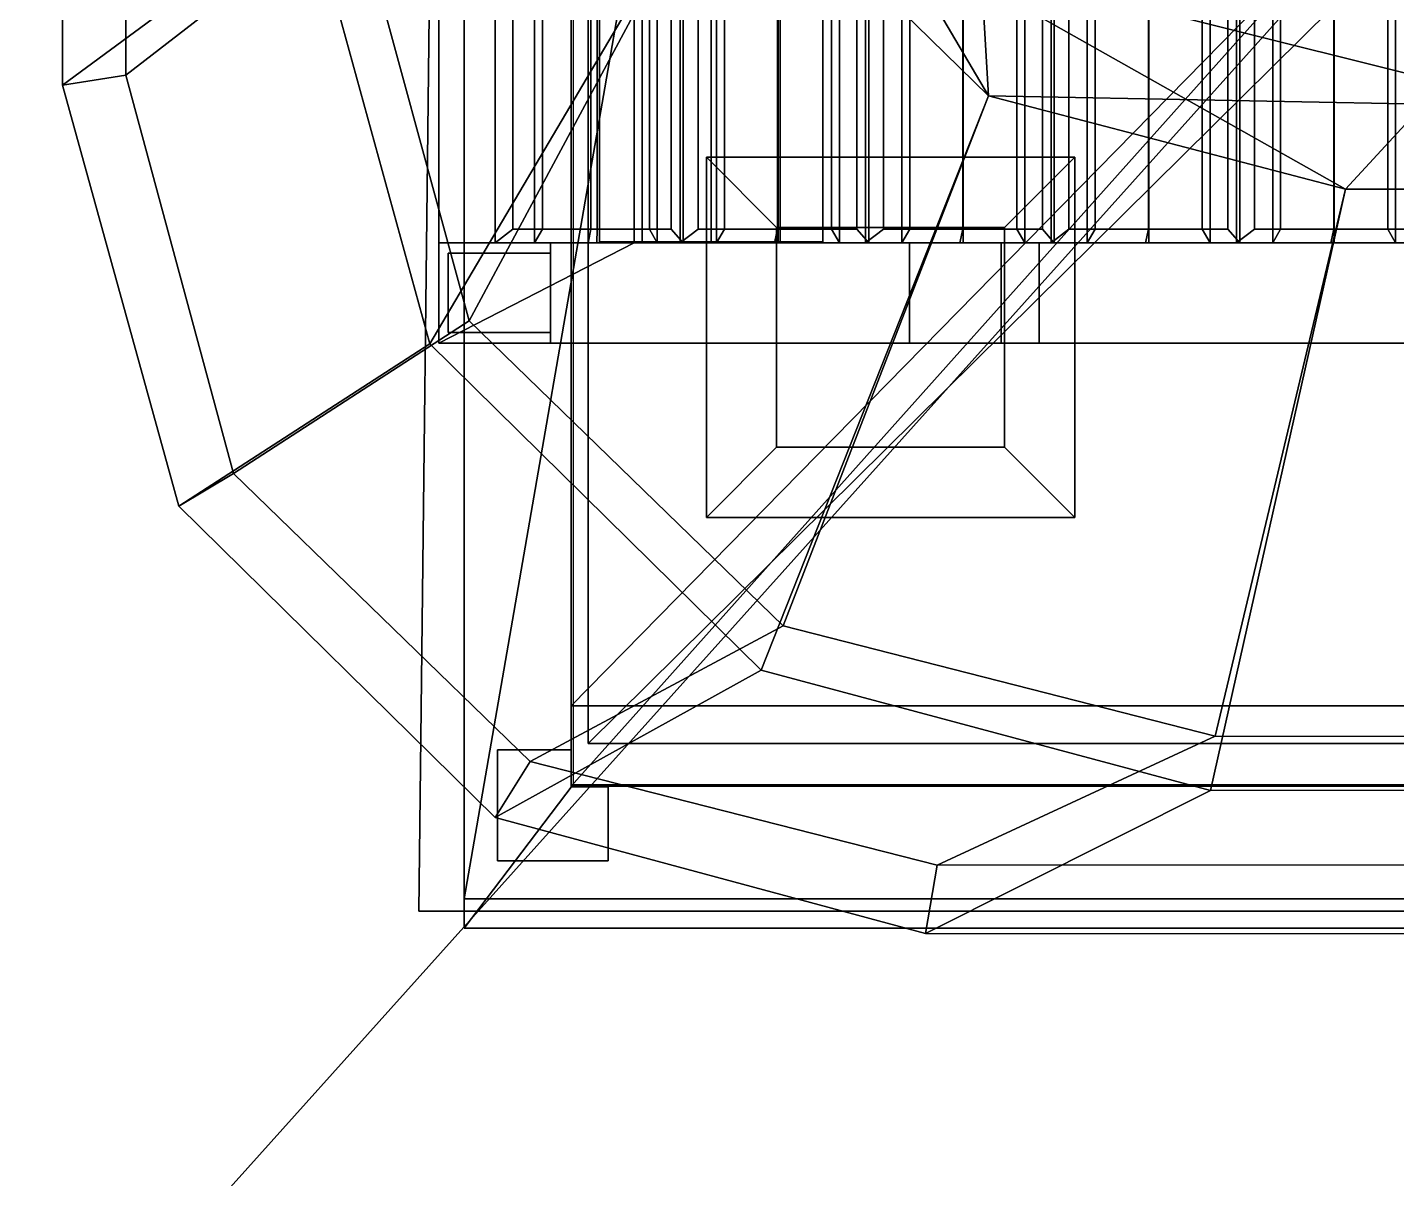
# Model space of a CAD drawing. Extents: x -7.1 to 8.3, y -8 to 8.
# Drawn here: x -3.929 to -2.076, y -4.754 to -3.197 of the extents above; entities that cross this region are included whole.
import ezdxf

# ---------------------------------------------------------------- set-up
doc = ezdxf.new("R2010")
doc.units = 0

msp = doc.modelspace()

# ---------------------------------------------------------------- linework, layer by layer
for points in [[(7.8057, 8), (-6.5579, 8), (7.8057, -8)], [(-6.5579, -8), (7.8057, -8), (-6.5579, 8)], [(7.8057, 8, -0.7914), (7.8057, -8, -0.7914), (-6.5579, -8, -0.7914)], [(-6.5579, -8, -0.7914), (-6.5579, 8, -0.7914), (7.8057, 8, -0.7914)], [(-3.2991, 4.2917, 0.1161), (-3.3991, -4.392, 0.1161), (5.2009, -4.392, 0.1161), (5.2009, 4.2917, 0.1161)], [(-3.3991, -4.392, 0.1161), (-3.2991, 4.2917, 0.1161), (-3.2991, 4.2917, 0.0161), (-3.3991, -4.392, 0.0161)], [(-3.3718, -3.6239, 11.9216), (-3.3718, -3.4882, 12.0651), (-3.3718, 3.2971, 12.0651), (-3.3718, 3.4327, 11.9216)], [(-3.3718, 3.4327, 11.9216), (-3.1075, 3.2971, 11.9216), (-3.1075, -3.4882, 11.9216), (-3.3718, -3.6239, 11.9216)], [(-3.0968, -3.4867, 14.1719), (-3.0968, 3.3029, 14.1719), (-3.1545, 3.3029, 14.0925), (-3.1545, -3.4867, 14.0925)], [(-3.1545, -3.4867, 14.0925), (-3.1545, 3.3029, 14.0925), (-3.1545, 3.3029, 13.9944), (-3.1545, -3.4867, 13.9944)], [(-3.1545, -3.4867, 13.9944), (-3.1545, 3.3029, 13.9944), (-3.0968, 3.3029, 13.9151), (-3.0968, -3.4867, 13.9151)], [(-3.0035, -3.4867, 14.2022), (-3.0035, 3.3029, 14.2022), (-3.0968, 3.3029, 14.1719), (-3.0968, -3.4867, 14.1719)], [(-3.0968, -3.4867, 13.9151), (-3.0968, 3.3029, 13.9151), (-3.0035, 3.3029, 13.8847), (-3.0035, -3.4867, 13.8847)], [(-3.0035, -3.4867, 13.8847), (-3.0035, 3.3029, 13.8847), (-2.9102, 3.3029, 13.9151), (-2.9102, -3.4867, 13.9151)], [(-2.9102, -3.4867, 14.1719), (-2.9102, 3.3029, 14.1719), (-3.0035, 3.3029, 14.2022), (-3.0035, -3.4867, 14.2022)], [(-2.9102, -3.4867, 13.9151), (-2.9102, 3.3029, 13.9151), (-2.8525, 3.3029, 13.9944), (-2.8525, -3.4867, 13.9944)], [(-2.8525, -3.4867, 14.0925), (-2.8525, 3.3029, 14.0925), (-2.9102, 3.3029, 14.1719), (-2.9102, -3.4867, 14.1719)], [(-2.8525, -3.4867, 13.9944), (-2.8525, 3.3029, 13.9944), (-2.8525, 3.3029, 14.0925), (-2.8525, -3.4867, 14.0925)], [(-3.1075, -3.4882, 12.0381), (-3.1075, 3.2971, 12.0381), (-3.3718, 3.2971, 12.0651), (-3.3718, -3.4882, 12.0651)], [(-3.2426, -3.4882, 12.1573), (-3.2426, 3.2971, 12.1573), (-3.2958, 3.2971, 12.0756), (-3.2958, -3.4882, 12.0756)], [(-3.272, 3.2785, 12.069), (-3.272, -3.4697, 12.069), (-3.2958, -3.4882, 12.0756), (-3.2958, 3.2971, 12.0756)], [(-3.2315, -3.4697, 12.1619), (-3.2316, 3.2785, 12.162), (-3.2426, 3.2971, 12.1573), (-3.2426, -3.4882, 12.1573)], [(-3.1075, -3.4882, 11.9216), (-3.1075, 3.2971, 11.9216), (-3.1075, 3.2971, 12.0381), (-3.1075, -3.4882, 12.0381)], [(-3.087, 3.2785, 12.1537), (-3.0869, -3.4697, 12.1537), (-3.0765, -3.4882, 12.1478), (-3.0766, 3.2971, 12.1478)], [(-3.0765, -3.4882, 12.1478), (-3.0412, -3.4882, 12.061), (-3.0412, 3.2971, 12.061), (-3.0766, 3.2971, 12.1478)], [(-3.0574, -3.4697, 12.0567), (-3.0574, 3.2785, 12.0567), (-3.0412, 3.2971, 12.061), (-3.0412, -3.4882, 12.061)], [(-2.9962, -3.4882, 12.1442), (-2.9963, 3.2971, 12.1442), (-3.0454, 3.2971, 12.06), (-3.0454, -3.4882, 12.06)], [(-3.0213, 3.2785, 12.0545), (-3.0213, -3.4697, 12.0545), (-3.0454, -3.4882, 12.06), (-3.0454, 3.2971, 12.06)], [(-2.9854, -3.4697, 12.1494), (-2.9855, 3.2785, 12.1494), (-2.9963, 3.2971, 12.1442), (-2.9962, -3.4882, 12.1442)], [(-2.8406, 3.2785, 12.1482), (-2.8405, -3.4697, 12.1482), (-2.8298, -3.4882, 12.1428), (-2.8299, 3.2971, 12.1428)], [(-2.8298, -3.4882, 12.1428), (-2.7903, -3.4882, 12.0579), (-2.7903, 3.2971, 12.0579), (-2.8299, 3.2971, 12.1428)], [(-2.8063, -3.4697, 12.0527), (-2.8063, 3.2785, 12.0527), (-2.7903, 3.2971, 12.0579), (-2.7903, -3.4882, 12.0579)], [(-2.7456, -3.4882, 12.1484), (-2.7457, 3.2971, 12.1484), (-2.7945, 3.2971, 12.0639), (-2.7945, -3.4882, 12.0639)], [(-2.7704, 3.2785, 12.0586), (-2.7704, -3.4697, 12.0586), (-2.7945, -3.4882, 12.0639), (-2.7945, 3.2971, 12.0639)], [(-2.7349, -3.4697, 12.1536), (-2.735, 3.2785, 12.1536), (-2.7457, 3.2971, 12.1484), (-2.7456, -3.4882, 12.1484)], [(-2.5901, 3.2785, 12.153), (-2.59, -3.4697, 12.153), (-2.5793, -3.4882, 12.1476), (-2.5794, 3.2971, 12.1477)], [(-2.5793, -3.4882, 12.1476), (-2.5394, -3.4882, 12.0628), (-2.5394, 3.2971, 12.0628), (-2.5794, 3.2971, 12.1477)], [(-2.5554, -3.4697, 12.0577), (-2.5554, 3.2785, 12.0577), (-2.5394, 3.2971, 12.0628), (-2.5394, -3.4882, 12.0628)], [(-2.4947, -3.4882, 12.1486), (-2.4948, 3.2971, 12.1486), (-2.5436, 3.2971, 12.0642), (-2.5436, -3.4882, 12.0642)], [(-2.5195, 3.2785, 12.0589), (-2.5195, -3.4697, 12.0589), (-2.5436, -3.4882, 12.0642), (-2.5436, 3.2971, 12.0642)], [(-2.484, -3.4697, 12.1538), (-2.4841, 3.2785, 12.1539), (-2.4948, 3.2971, 12.1486), (-2.4947, -3.4882, 12.1486)], [(-2.3392, 3.2785, 12.1532), (-2.3391, -3.4697, 12.1532), (-2.3284, -3.4882, 12.1479), (-2.3285, 3.2971, 12.1479)], [(-2.3284, -3.4882, 12.1479), (-2.2885, -3.4882, 12.0631), (-2.2885, 3.2971, 12.0631), (-2.3285, 3.2971, 12.1479)], [(-2.3045, -3.4697, 12.0579), (-2.3045, 3.2785, 12.0579), (-2.2885, 3.2971, 12.0631), (-2.2885, -3.4882, 12.0631)], [(-2.2438, -3.4882, 12.1493), (-2.2439, 3.2971, 12.1493), (-2.2927, 3.2971, 12.0649), (-2.2927, -3.4882, 12.0649)], [(-2.2686, 3.2785, 12.0596), (-2.2686, -3.4697, 12.0596), (-2.2927, -3.4882, 12.0649), (-2.2927, 3.2971, 12.0649)], [(-2.2331, -3.4697, 12.1546), (-2.2332, 3.2785, 12.1546), (-2.2439, 3.2971, 12.1493), (-2.2438, -3.4882, 12.1493)], [(-2.0883, 3.2785, 12.1539), (-2.0882, -3.4697, 12.1539), (-2.0775, -3.4882, 12.1486), (-2.0776, 3.2971, 12.1486)], [(-2.0775, -3.4882, 12.1486), (-2.0376, -3.4882, 12.0638), (-2.0376, 3.2971, 12.0638), (-2.0776, 3.2971, 12.1486)], [(-3.272, 3.2785, 12.069), (-3.1661, 3.2785, 12.0368), (-3.1661, -3.4697, 12.0368), (-3.272, -3.4697, 12.069)], [(-3.2316, 3.2785, 12.162), (-3.2315, -3.4697, 12.1619), (-3.1578, -3.4697, 12.1839), (-3.1579, 3.2785, 12.1839)], [(-3.1661, 3.2785, 12.0368), (-3.0574, 3.2785, 12.0567), (-3.0574, -3.4697, 12.0567), (-3.1661, -3.4697, 12.0368)], [(-3.1579, 3.2785, 12.1839), (-3.1578, -3.4697, 12.1839), (-3.0869, -3.4697, 12.1537), (-3.087, 3.2785, 12.1537)], [(-3.0213, 3.2785, 12.0545), (-2.9139, 3.2785, 12.0275), (-2.9139, -3.4697, 12.0275), (-3.0213, -3.4697, 12.0545)], [(-2.9855, 3.2785, 12.1494), (-2.9854, -3.4697, 12.1494), (-2.9129, -3.4697, 12.1749), (-2.9129, 3.2785, 12.1749)], [(-2.9139, 3.2785, 12.0275), (-2.8063, 3.2785, 12.0527), (-2.8063, -3.4697, 12.0527), (-2.9139, -3.4697, 12.0275)], [(-2.9129, 3.2785, 12.1749), (-2.9129, -3.4697, 12.1749), (-2.8405, -3.4697, 12.1482), (-2.8406, 3.2785, 12.1482)], [(-2.7704, 3.2785, 12.0586), (-2.6629, 3.2785, 12.032), (-2.6629, -3.4697, 12.032), (-2.7704, -3.4697, 12.0586)], [(-2.735, 3.2785, 12.1536), (-2.7349, -3.4697, 12.1536), (-2.6625, -3.4697, 12.1794), (-2.6625, 3.2785, 12.1794)], [(-2.6629, 3.2785, 12.032), (-2.5554, 3.2785, 12.0577), (-2.5554, -3.4697, 12.0577), (-2.6629, -3.4697, 12.032)], [(-2.6625, 3.2785, 12.1794), (-2.6625, -3.4697, 12.1794), (-2.59, -3.4697, 12.153), (-2.5901, 3.2785, 12.153)], [(-2.5195, 3.2785, 12.0589), (-2.412, 3.2785, 12.0323), (-2.412, -3.4697, 12.0323), (-2.5195, -3.4697, 12.0589)], [(-2.4841, 3.2785, 12.1539), (-2.484, -3.4697, 12.1538), (-2.4115, -3.4697, 12.1796), (-2.4116, 3.2785, 12.1796)], [(-2.412, 3.2785, 12.0323), (-2.3045, 3.2785, 12.0579), (-2.3045, -3.4697, 12.0579), (-2.412, -3.4697, 12.0323)], [(-2.4116, 3.2785, 12.1796), (-2.4115, -3.4697, 12.1796), (-2.3391, -3.4697, 12.1532), (-2.3392, 3.2785, 12.1532)], [(-2.2686, 3.2785, 12.0596), (-2.1611, 3.2785, 12.033), (-2.1611, -3.4697, 12.033), (-2.2686, -3.4697, 12.0596)], [(-2.2332, 3.2785, 12.1546), (-2.2331, -3.4697, 12.1546), (-2.1606, -3.4697, 12.1803), (-2.1607, 3.2785, 12.1803)], [(-2.1611, 3.2785, 12.033), (-2.0536, 3.2785, 12.0586), (-2.0536, -3.4697, 12.0586), (-2.1611, -3.4697, 12.033)], [(-2.1607, 3.2785, 12.1803), (-2.1606, -3.4697, 12.1803), (-2.0882, -3.4697, 12.1539), (-2.0883, 3.2785, 12.1539)], [(3.965, 3.2058, 12.0227), (-2.1453, -3.4158, 12.0227), (-2.9817, -2.9434, 12.0227)], [(3.965, -3.4158, 12.0327), (-2.1453, 3.2058, 12.0327), (-2.9817, 2.7334, 12.0327)], [(3.965, 3.2058, 12.0227), (3.965, -3.4158, 12.0227), (-2.1453, -3.4158, 12.0227)], [(3.965, -3.4158, 12.0327), (3.965, 3.2058, 12.0327), (-2.1453, 3.2058, 12.0327)], [(-3.7955, 3.0515, 11.3904), (-3.7955, -3.2615, 11.3904), (-3.8812, -3.275, 11.4417), (-3.8812, 3.065, 11.4417)], [(-3.8812, 3.065, 11.4417), (-3.8812, -3.275, 11.4417), (-3.5477, -3.0293, 12.0652), (-3.5477, 2.8193, 12.0652)], [(-3.4865, 2.8126, 11.967), (-3.4865, -3.0226, 11.967), (-3.7955, -3.2615, 11.3904), (-3.7955, 3.0515, 11.3904)], [(-2.9817, 2.7334, 12.0327), (-3.1111, -2.471, 12.0327), (-2.6282, -3.2892, 12.0327)], [(-2.9817, 2.7334, 12.0327), (-2.6282, -3.2892, 12.0327), (3.965, -3.4158, 12.0327)], [(-2.9817, -2.9434, 12.0661), (-3.1111, -2.471, 12.0661), (-3.5477, -3.0293, 12.0652), (-3.3841, -3.6247, 12.0651)], [(-3.3307, -3.5936, 11.9671), (-3.4865, -3.0226, 11.967), (-3.1111, -2.471, 11.9661), (-2.9817, -2.9434, 11.9661)], [(-3.1111, -2.471, 12.0327), (-2.9817, -2.9434, 12.0327), (-2.6282, -3.2892, 12.0327)], [(-2.6282, -3.2892, 12.0661), (-2.9817, -2.9434, 12.0661), (-3.3841, -3.6247, 12.0651), (-2.9359, -4.0661, 12.0647)], [(-2.9061, -4.0061, 11.9674), (-3.3307, -3.5936, 11.9671), (-2.9817, -2.9434, 11.9661), (-2.6282, -3.2892, 11.9661)], [(-2.6282, -3.2892, 11.9661), (-2.9817, -2.9434, 11.9661), (-2.9817, -2.9434, 12.0661), (-2.6282, -3.2892, 12.0661)], [(-2.1453, -3.4158, 12.0227), (-2.6282, -3.2892, 12.0227), (-2.9817, -2.9434, 12.0227)], [(-3.3379, -4.4153, 8.1061), (-3.3379, -4.3754, 8.1595), (-3.3379, -3, 8.1595), (-3.3379, -3, 8.1061)], [(-3.1902, -3, 8.1061), (-3.1902, -4.221, 8.1061), (-3.3379, -4.4153, 8.1061), (-3.3379, -3, 8.1061)], [(-3.3379, -3, 8.1595), (-3.3379, -4.3754, 8.1595), (-3.0991, -3, 8.1595)], [(-3.3379, -4.3754, 8.1595), (2.4094, -4.3754, 8.1595), (-3.0991, -3, 8.1595)], [(-3.1928, -3, 3.1661), (-3.1928, -3, 0.1161), (-3.1928, -4.2232, 0.1161), (-3.1928, -4.2232, 3.1661)], [(-2.0991, -3, 6.0161), (2.2617, -3, 6.0161), (2.2617, -4.1143, 6.0161), (-3.1928, -4.1143, 6.0161)], [(-3.1928, -3, 6.0161), (-3.1928, -4.1143, 6.0161), (-3.1928, -4.2232, 6.1249), (-3.1928, -4.2232, 6.1661)], [(-3.1928, -3, 8.1061), (-3.1928, -3, 6.0161), (-3.1928, -4.2232, 6.1661), (-3.1928, -4.2232, 8.1061)], [(-2.0991, -3, 6.0161), (-3.1928, -4.1143, 6.0161), (-3.1928, -3, 6.0161)], [(2.2617, -3, 3.1661), (-2.0991, -3, 3.1661), (-3.1928, -4.2232, 3.1661), (2.2617, -4.2232, 3.1661)], [(-3.1928, -4.2232, 3.1661), (-2.0991, -3, 3.1661), (-3.1928, -3, 3.1661)], [(2.4094, -4.3754, 8.1595), (2.4094, -3, 8.1595), (-3.0991, -3, 8.1595)], [(-3.7235, -3.8442, 11.4441), (-3.3841, -3.6247, 12.0651), (-3.5477, -3.0293, 12.0652), (-3.8812, -3.275, 11.4417)], [(-3.7955, -3.2615, 11.3904), (-3.4865, -3.0226, 11.967), (-3.3307, -3.5936, 11.9671), (-3.6497, -3.8004, 11.388)], [(-2.0434, -3.0514, 6.1661), (-3.1698, -3.0514, 6.1661), (-3.1698, -4.1654, 6.1661), (2.1881, -4.1654, 6.1661)], [(-2.0434, -3.0514, 8.0223), (2.1881, -4.1654, 8.0223), (-3.1698, -4.1654, 8.0223)], [(-2.0434, -3.0514, 8.0223), (-3.1698, -4.1654, 8.0223), (-3.1698, -3.0514, 8.0223)], [(-3.1698, -4.1654, 8.0223), (-3.1698, -4.1654, 6.1661), (-3.1698, -3.0514, 6.1661), (-3.1698, -3.0514, 8.0223)], [(-3.7955, -3.2615, 11.3904), (-3.6497, -3.8004, 11.388), (-3.7235, -3.8442, 11.4441), (-3.8812, -3.275, 11.4417)], [(-2.1453, -3.4158, 12.0661), (-2.6282, -3.2892, 12.0661), (-2.9359, -4.0661, 12.0647), (-2.3279, -4.2291, 12.0645)], [(-2.3216, -4.1556, 11.9676), (-2.9061, -4.0061, 11.9674), (-2.6282, -3.2892, 11.9661), (-2.1453, -3.4158, 11.9661)], [(-2.1453, -3.4158, 11.9661), (-2.6282, -3.2892, 11.9661), (-2.6282, -3.2892, 12.0661), (-2.1453, -3.4158, 12.0661)], [(-2.6282, -3.2892, 12.0327), (-2.1453, -3.4158, 12.0327), (3.965, -3.4158, 12.0327)], [(-3.01, -3.3722, 6.0204), (-2.5115, -3.3722, 6.0204), (-2.5115, -3.3722, 5.9907), (-3.01, -3.3722, 5.9907)], [(-2.5115, -3.8598, 6.0204), (-2.5115, -3.3722, 6.0204), (-3.01, -3.3722, 6.0204), (-3.01, -3.8598, 6.0204)], [(-2.9149, -3.4674, 5.952), (-2.9149, -3.7647, 5.952), (-3.01, -3.8598, 5.9907), (-3.01, -3.3722, 5.9907)], [(-2.6067, -3.4674, 5.952), (-2.9149, -3.4674, 5.952), (-3.01, -3.3722, 5.9907), (-2.5115, -3.3722, 5.9907)], [(-3.01, -3.8598, 6.0204), (-3.01, -3.3722, 6.0204), (-3.01, -3.3722, 5.9907), (-3.01, -3.8598, 5.9907)], [(-2.6067, -3.7647, 5.952), (-2.6067, -3.4674, 5.952), (-2.5115, -3.3722, 5.9907), (-2.5115, -3.8598, 5.9907)], [(-2.5115, -3.3722, 6.0204), (-2.5115, -3.8598, 6.0204), (-2.5115, -3.8598, 5.9907), (-2.5115, -3.3722, 5.9907)], [(3.965, -3.4158, 12.0661), (-2.1453, -3.4158, 12.0661), (-2.3279, -4.2291, 12.0645), (5.2602, -4.2283, 12.0671)], [(5.1775, -4.1564, 11.965), (-2.3216, -4.1556, 11.9676), (-2.1453, -3.4158, 11.9661), (3.965, -3.4158, 11.9661)], [(3.965, -3.4158, 11.9661), (-2.1453, -3.4158, 11.9661), (-2.1453, -3.4158, 12.0661), (3.965, -3.4158, 12.0661)], [(-3.272, -3.4697, 12.069), (-3.1661, -3.4697, 12.0368), (-3.1697, -3.4882, 12.0451), (-3.2958, -3.4882, 12.0756)], [(-3.1578, -3.4697, 12.1839), (-3.2315, -3.4697, 12.1619), (-3.2426, -3.4882, 12.1573), (-3.1583, -3.4882, 12.1757)], [(-3.1661, -3.4697, 12.0368), (-3.0574, -3.4697, 12.0567), (-3.0412, -3.4882, 12.061), (-3.1697, -3.4882, 12.0451)], [(-3.0869, -3.4697, 12.1537), (-3.1578, -3.4697, 12.1839), (-3.1583, -3.4882, 12.1757), (-3.0765, -3.4882, 12.1478)], [(-3.0213, -3.4697, 12.0545), (-2.9139, -3.4697, 12.0275), (-2.9179, -3.4882, 12.0357), (-3.0454, -3.4882, 12.06)], [(-2.9129, -3.4697, 12.1749), (-2.9854, -3.4697, 12.1494), (-2.9962, -3.4882, 12.1442), (-2.9129, -3.4882, 12.1667)], [(-2.9139, -3.4697, 12.0275), (-2.8063, -3.4697, 12.0527), (-2.7903, -3.4882, 12.0579), (-2.9179, -3.4882, 12.0357)], [(-2.9149, -3.7647, 5.952), (-2.9149, -3.4674, 5.952), (-2.6067, -3.4674, 5.952), (-2.6067, -3.7647, 5.952)], [(-2.8405, -3.4697, 12.1482), (-2.9129, -3.4697, 12.1749), (-2.9129, -3.4882, 12.1667), (-2.8298, -3.4882, 12.1428)], [(-2.7704, -3.4697, 12.0586), (-2.6629, -3.4697, 12.032), (-2.667, -3.4882, 12.0402), (-2.7945, -3.4882, 12.0639)], [(-2.6625, -3.4697, 12.1794), (-2.7349, -3.4697, 12.1536), (-2.7456, -3.4882, 12.1484), (-2.6625, -3.4882, 12.1712)], [(-2.6629, -3.4697, 12.032), (-2.5554, -3.4697, 12.0577), (-2.5394, -3.4882, 12.0628), (-2.667, -3.4882, 12.0402)], [(-2.59, -3.4697, 12.153), (-2.6625, -3.4697, 12.1794), (-2.6625, -3.4882, 12.1712), (-2.5793, -3.4882, 12.1476)], [(-2.5195, -3.4697, 12.0589), (-2.412, -3.4697, 12.0323), (-2.4161, -3.4882, 12.0404), (-2.5436, -3.4882, 12.0642)], [(-2.4115, -3.4697, 12.1796), (-2.484, -3.4697, 12.1538), (-2.4947, -3.4882, 12.1486), (-2.4116, -3.4882, 12.1715)], [(-2.412, -3.4697, 12.0323), (-2.3045, -3.4697, 12.0579), (-2.2885, -3.4882, 12.0631), (-2.4161, -3.4882, 12.0404)], [(-2.3391, -3.4697, 12.1532), (-2.4115, -3.4697, 12.1796), (-2.4116, -3.4882, 12.1715), (-2.3284, -3.4882, 12.1479)], [(-2.2686, -3.4697, 12.0596), (-2.1611, -3.4697, 12.033), (-2.1652, -3.4882, 12.0411), (-2.2927, -3.4882, 12.0649)], [(-2.1606, -3.4697, 12.1803), (-2.2331, -3.4697, 12.1546), (-2.2438, -3.4882, 12.1493), (-2.1607, -3.4882, 12.1722)], [(-2.1611, -3.4697, 12.033), (-2.0536, -3.4697, 12.0586), (-2.0376, -3.4882, 12.0638), (-2.1652, -3.4882, 12.0411)], [(-2.0882, -3.4697, 12.1539), (-2.1606, -3.4697, 12.1803), (-2.1607, -3.4882, 12.1722), (-2.0775, -3.4882, 12.1486)], [(-3.3718, -3.6239, 11.9216), (-3.1075, -3.4882, 11.9216), (0.7345, -3.4882, 11.9216), (0.7345, -3.6239, 11.9216)], [(-3.1075, -3.4882, 12.0381), (-3.3718, -3.4882, 12.0651), (-3.3718, -3.4882, 12.1077)], [(0.7345, -3.4882, 12.1077), (-3.1075, -3.4882, 12.0381), (-3.3718, -3.4882, 12.1077)], [(0.7345, -3.6239, 12.1077), (0.7345, -3.4882, 12.1077), (-3.3718, -3.4882, 12.1077), (-3.3718, -3.6239, 12.1077)], [(-3.3718, -3.6239, 11.9216), (-3.3718, -3.6239, 12.1077), (-3.3718, -3.4882, 12.0651)], [(-3.3718, -3.6239, 12.1077), (-3.3718, -3.4882, 12.1077), (-3.3718, -3.4882, 12.0651)], [(-3.2958, -3.4882, 12.0756), (-3.1697, -3.4882, 12.0451), (-3.1583, -3.4882, 12.1757), (-3.2426, -3.4882, 12.1573)], [(-3.2208, -3.4882, 14.3341), (-2.5597, -3.4882, 13.6557), (-3.2208, -3.4882, 13.3415)], [(-3.2208, -3.4882, 13.3415), (-2.5597, -3.4882, 13.6557), (-2.5597, -3.6239, 13.6557), (-3.2208, -3.6239, 13.3415)], [(-3.2208, -3.4882, 14.3341), (-3.2208, -3.4882, 13.3415), (-3.2208, -3.6239, 13.3415), (-3.2208, -3.6239, 14.3341)], [(-3.2208, -3.4882, 14.3341), (-3.2208, -3.6239, 14.3341), (-2.7353, -3.6239, 14.3341), (-2.7353, -3.4882, 14.3341)], [(-3.2208, -3.4882, 14.3341), (-2.5597, -3.4882, 14.1585), (-2.5597, -3.4882, 13.6557)], [(-3.2208, -3.4882, 14.3341), (-2.7353, -3.4882, 14.3341), (-2.5597, -3.4882, 14.1585)], [(-3.1697, -3.4882, 12.0451), (-3.0412, -3.4882, 12.061), (-3.0765, -3.4882, 12.1478), (-3.1583, -3.4882, 12.1757)], [(0.7345, -3.4882, 12.1077), (0.7345, -3.4882, 11.9216), (-3.1075, -3.4882, 11.9216), (-3.1075, -3.4882, 12.0381)], [(-3.0454, -3.4882, 12.06), (-2.9179, -3.4882, 12.0357), (-2.9129, -3.4882, 12.1667), (-2.9962, -3.4882, 12.1442)], [(-2.9179, -3.4882, 12.0357), (-2.7903, -3.4882, 12.0579), (-2.8298, -3.4882, 12.1428), (-2.9129, -3.4882, 12.1667)], [(-2.7945, -3.4882, 12.0639), (-2.667, -3.4882, 12.0402), (-2.6625, -3.4882, 12.1712), (-2.7456, -3.4882, 12.1484)], [(-2.7353, -3.4882, 14.3341), (-2.7353, -3.6239, 14.3341), (-2.6112, -3.6239, 14.2826), (-2.6112, -3.4882, 14.2826)], [(-2.7353, -3.4882, 14.3341), (-2.6112, -3.4882, 14.2826), (-2.5597, -3.4882, 14.1585)], [(-2.667, -3.4882, 12.0402), (-2.5394, -3.4882, 12.0628), (-2.5793, -3.4882, 12.1476), (-2.6625, -3.4882, 12.1712)], [(-2.6112, -3.4882, 14.2826), (-2.6112, -3.6239, 14.2826), (-2.5597, -3.6239, 14.1585), (-2.5597, -3.4882, 14.1585)], [(-2.5597, -3.6239, 14.1585), (-2.5597, -3.6239, 13.6557), (-2.5597, -3.4882, 13.6557), (-2.5597, -3.4882, 14.1585)], [(-2.5436, -3.4882, 12.0642), (-2.4161, -3.4882, 12.0404), (-2.4116, -3.4882, 12.1715), (-2.4947, -3.4882, 12.1486)], [(-2.4161, -3.4882, 12.0404), (-2.2885, -3.4882, 12.0631), (-2.3284, -3.4882, 12.1479), (-2.4116, -3.4882, 12.1715)], [(-2.2927, -3.4882, 12.0649), (-2.1652, -3.4882, 12.0411), (-2.1607, -3.4882, 12.1722), (-2.2438, -3.4882, 12.1493)], [(-2.1652, -3.4882, 12.0411), (-2.0376, -3.4882, 12.0638), (-2.0775, -3.4882, 12.1486), (-2.1607, -3.4882, 12.1722)], [(-3.2208, -3.5024, 14.2713), (-3.3591, -3.5024, 14.0999), (-3.3591, -3.6097, 14.0999), (-3.2208, -3.6097, 14.2713)], [(-3.2208, -3.5024, 12.1077), (-3.3591, -3.5024, 12.1077), (-3.3591, -3.5024, 14.0999), (-3.2208, -3.5024, 14.2713)], [(-3.3591, -3.6097, 12.1077), (-3.3591, -3.6097, 14.0999), (-3.3591, -3.5024, 14.0999), (-3.3591, -3.5024, 12.1077)], [(-3.2208, -3.6097, 12.1077), (-3.2208, -3.5024, 12.1077), (-3.2208, -3.5024, 14.2713), (-3.2208, -3.6097, 14.2713)], [(-3.6497, -3.8004, 11.388), (-3.3307, -3.5936, 11.9671), (-2.9061, -4.0061, 11.9674), (-3.2483, -4.19, 11.3901)], [(-3.2208, -3.6097, 14.2713), (-3.3591, -3.6097, 14.0999), (-3.3591, -3.6097, 12.1077), (-3.2208, -3.6097, 12.1077)], [(-3.2956, -4.2657, 11.442), (-2.9359, -4.0661, 12.0647), (-3.3841, -3.6247, 12.0651), (-3.7235, -3.8442, 11.4441)], [(0.7345, -3.6239, 12.1077), (-3.3718, -3.6239, 12.1077), (-3.3718, -3.6239, 11.9216), (0.7345, -3.6239, 11.9216)], [(-3.2208, -3.6239, 14.3341), (-3.2208, -3.6239, 13.3415), (-2.5597, -3.6239, 13.6557)], [(-2.7353, -3.6239, 14.3341), (-3.2208, -3.6239, 14.3341), (-2.5597, -3.6239, 14.1585)], [(-3.2208, -3.6239, 14.3341), (-2.5597, -3.6239, 13.6557), (-2.5597, -3.6239, 14.1585)], [(-2.6112, -3.6239, 14.2826), (-2.7353, -3.6239, 14.3341), (-2.5597, -3.6239, 14.1585)], [(-2.9149, -3.7647, 5.952), (-2.6067, -3.7647, 5.952), (-2.5115, -3.8598, 5.9907), (-3.01, -3.8598, 5.9907)], [(-3.6497, -3.8004, 11.388), (-3.2483, -4.19, 11.3901), (-3.2956, -4.2657, 11.442), (-3.7235, -3.8442, 11.4441)], [(-2.5115, -3.8598, 6.0204), (-3.01, -3.8598, 6.0204), (-3.01, -3.8598, 5.9907), (-2.5115, -3.8598, 5.9907)], [(-3.2483, -4.19, 11.3901), (-2.9061, -4.0061, 11.9674), (-2.3216, -4.1556, 11.9676), (-2.6978, -4.3301, 11.3969)], [(-2.7134, -4.4225, 11.4352), (-2.3279, -4.2291, 12.0645), (-2.9359, -4.0661, 12.0647), (-3.2956, -4.2657, 11.442)], [(2.2617, -4.2232, 6.1249), (-3.1928, -4.2232, 6.1249), (-3.1928, -4.1143, 6.0161), (2.2617, -4.1143, 6.0161)], [(-3.1698, -4.1654, 6.1661), (-3.1698, -4.1654, 8.0223), (2.1881, -4.1654, 8.0223), (2.1881, -4.1654, 6.1661)], [(-2.3216, -4.1556, 11.9676), (5.1775, -4.1564, 11.965), (5.2457, -4.3267, 11.3955), (-2.6978, -4.3301, 11.3969)], [(-3.2927, -4.1741, 8.1046), (-3.2927, -4.1741, 0.1161), (-3.2927, -4.3241, 0.1161), (-3.2927, -4.3241, 8.1046)], [(-3.1927, -4.1741, 8.1046), (-3.1927, -4.1741, 0.1161), (-3.2927, -4.1741, 0.1161), (-3.2927, -4.1741, 8.1046)], [(-3.1927, -4.2241, 8.1046), (-3.1927, -4.2241, 0.1161), (-3.1927, -4.1741, 0.1161), (-3.1927, -4.1741, 8.1046)], [(-3.2483, -4.19, 11.3901), (-2.6978, -4.3301, 11.3969), (-2.7134, -4.4225, 11.4352), (-3.2956, -4.2657, 11.442)], [(-3.1902, -4.221, 8.1061), (2.2617, -4.221, 8.1061), (2.4094, -4.4153, 8.1061), (-3.3379, -4.4153, 8.1061)], [(2.2617, -4.2232, 6.1661), (2.2617, -4.2232, 8.1061), (-3.1928, -4.2232, 8.1061), (-3.1928, -4.2232, 6.1661)], [(2.2617, -4.2232, 6.1249), (2.2617, -4.2232, 6.1661), (-3.1928, -4.2232, 6.1661), (-3.1928, -4.2232, 6.1249)], [(2.2617, -4.2232, 0.1161), (2.2617, -4.2232, 3.1661), (-3.1928, -4.2232, 3.1661), (-3.1928, -4.2232, 0.1161)], [(-3.1927, -4.2241, 0.1161), (-3.1927, -4.2241, 8.1046), (-3.1427, -4.2241, 8.1046), (-3.1427, -4.2241, 0.1161)], [(-3.1427, -4.2241, 0.1161), (-3.1427, -4.2241, 8.1046), (-3.1427, -4.3241, 8.1046), (-3.1427, -4.3241, 0.1161)], [(-2.7134, -4.4225, 11.4352), (5.3359, -4.4259, 11.4367), (5.2602, -4.2283, 12.0671), (-2.3279, -4.2291, 12.0645)], [(-3.1427, -4.3241, 0.1161), (-3.1427, -4.3241, 8.1046), (-3.2927, -4.3241, 8.1046), (-3.2927, -4.3241, 0.1161)], [(-2.6978, -4.3301, 11.3969), (5.2457, -4.3267, 11.3955), (5.3359, -4.4259, 11.4367), (-2.7134, -4.4225, 11.4352)], [(2.4094, -4.4153, 8.1061), (2.4094, -4.3754, 8.1595), (-3.3379, -4.3754, 8.1595), (-3.3379, -4.4153, 8.1061)], [(5.2009, -4.392, 0.1161), (-3.3991, -4.392, 0.1161), (-3.3991, -4.392, 0.0161), (5.2009, -4.392, 0.0161)]]:
    msp.add_3dface(points)

doc.saveas('drawing.dxf')
